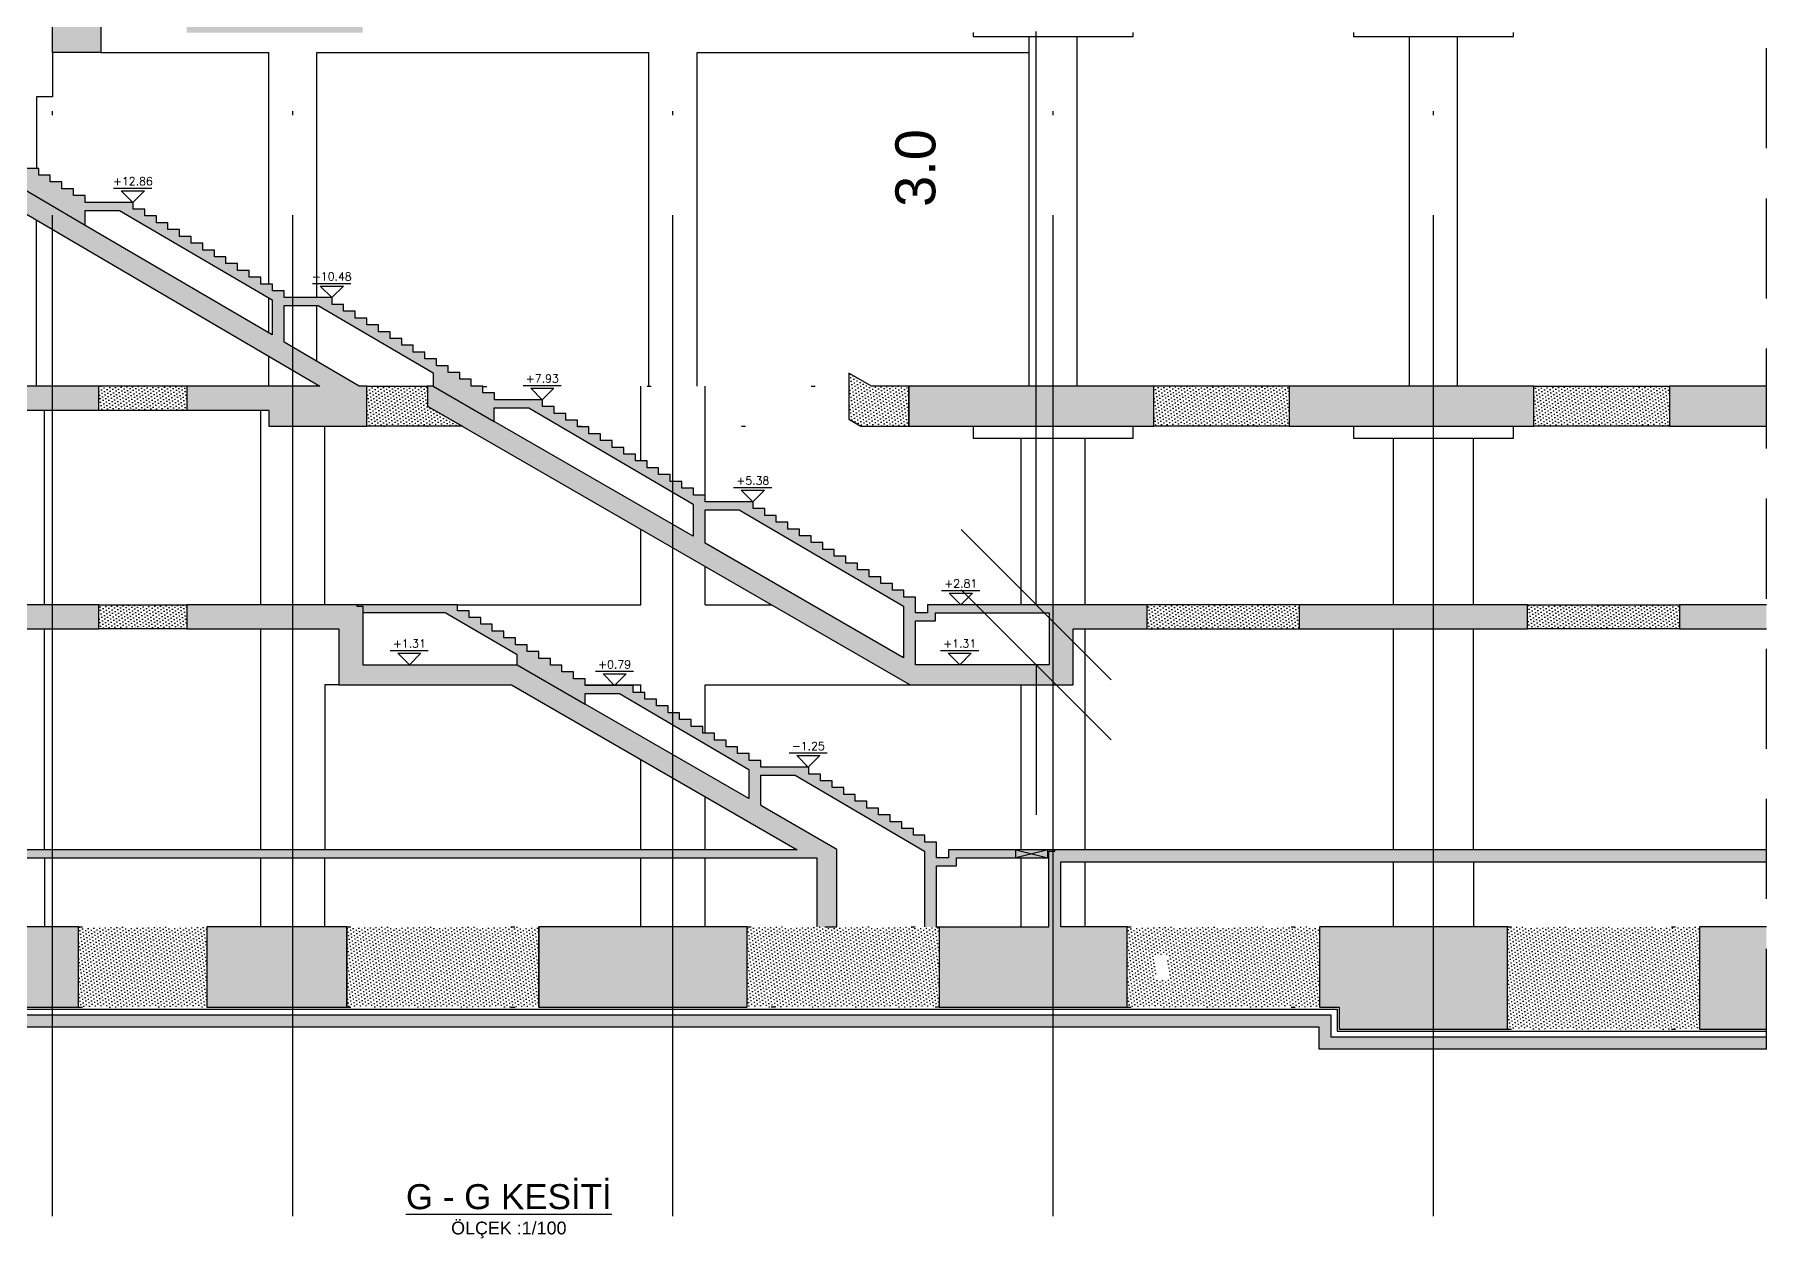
# Model space of a CAD drawing. Header units: inches. Extents: x 400392 to 401495, y 4543971 to 4544133.
# Drawn here: x 401230.18 to 401273.45, y 4543990.87 to 4544020.93 of the extents above; entities that cross this region are included whole.
import ezdxf
from ezdxf.enums import TextEntityAlignment as Align

# ---------------------------------------------------------------- set-up
doc = ezdxf.new("R2010")
doc.units = ezdxf.units.IN
doc.header["$MEASUREMENT"] = 0
for name, pattern in [('AKS', [3, 2.5, -0.25, 0, -0.25]), ('CIZGI', [0.4, 0.25, -0.15]), ('CONTINU', [0]), ('Dot', [4, 0, -4]), ('HIDDEN', [0.375, 0.25, -0.125])]:
    doc.linetypes.add(name, pattern=pattern)
for name, color, linetype in [('aks prota', 2, 'AKS'), ('görünüş prota', 4, 'Continuous'), ('kesik prota', 2, 'CIZGI'), ('kesit prota', 1, 'Continuous'), ('kesit tarama prota', 252, 'Continuous'), ('kot prota', 4, 'Continuous'), ('PRT-CST-rc_level', 6, 'Continuous'), ('PRT-CST-rc_levermark', 4, 'Continuous'), ('st_s_ölçü', 4, 'Continuous'), ('t35 prota', 3, 'Continuous'), ('temel prota', 6, 'Continuous'), ('tplan prota', 7, 'Continuous'), ('ölçü prota', 4, 'Continuous')]:
    doc.layers.add(name, color=color, linetype=linetype)
doc.styles.add('Arial', font='Arial.ttf')
doc.styles.add('OLCU', font='romanstw.shx')
doc.styles.get("Standard").update_dxf_attribs({"font": 'Arial.ttf'})
doc.dimstyles.new('1-100', dxfattribs={"dimscale": 0.5, "dimtxt": 2, "dimasz": 7.5, "dimexe": 3, "dimexo": 5, "dimgap": 5, "dimtad": 3, "dimdec": 1, "dimlfac": 2, "dimzin": 9, "dimdsep": 46, "dimtxsty": 'Standard', "dimblk": 'OBLIQUE', "dimcen": 0.09, "dimclrd": 3, "dimclre": 3, "dimclrt": 1, "dimadec": 3, "dimazin": 0, "dimtfac": 1, "dimtdec": 1, "dimtofl": 0, "dimtmove": 0, "dimatfit": 3, "dimfxl": 4, "dimtolj": 1, "dimtzin": 0, "dimarcsym": 0})
pattern_1 = [(36, (401115.44459, 4543690.453005), (-0.014547592, 0.087543451), [0, -0.079375])]
pattern_2 = [(36, (401094.84671, 4544155.38541), (-0.014547592, 0.08754345), [0, -0.079375])]

# ---------------------------------------------------------------- blocks, each defined once
blk = doc.blocks.new('KOTK5')
at = {"layer": 'PRT-CST-rc_levermark'}
blk.add_line((217, 160), (-213, 160), dxfattribs=at)
blk.add_lwpolyline([(130, 130), (-130, 130), (0, 0)], close=True, dxfattribs=at)
at = {"layer": 'PRT-CST-rc_level', "style": 'OLCU'}
blk.add_attdef('000.00', text='', height=90, dxfattribs=at).set_placement((0, 193), align=Align.CENTER)
blk = doc.blocks.new('_Oblique')
at = {"layer": 'st_s_ölçü', "lineweight": -2}
blk.add_line((-0.5, -0.5), (0.5, 0.5), dxfattribs=at)
blk = doc.blocks.new('*D24')
at = {"layer": 'Defpoints', "color": 0, "transparency": 16777216}
for p in [(401255.202, 4544006.695), (401255.524, 4544006.695), (401255.524, 4544005.195)]:
    blk.add_point(p, dxfattribs=at)
at = {"layer": 'temel prota', "color": 3, "lineweight": -2, "transparency": 16777216}
for p, q in [((401255.202, 4544006.695), (401255.202, 4544021.011)), ((401255.202, 4544006.695), (401253.702, 4544006.695)), ((401255.202, 4544005.195), (401253.702, 4544005.195)), ((401255.202, 4544005.195), (401255.202, 4544001.445))]:
    blk.add_line(p, q, dxfattribs=at)
at = {"layer": 'temel prota', "color": 3, "lineweight": -2, "transparency": 16777216, "xscale": 3.75, "yscale": 3.75, "zscale": 3.75}
for p, rotation in [((401255.202, 4544006.695), 270), ((401255.202, 4544005.195), 90)]:
    blk.add_blockref('_Oblique', p, dxfattribs=dict(at, rotation=rotation))
at = {"layer": 'temel prota', "color": 1, "transparency": 16777216, "insert": (401252.191, 4544017.603), "char_height": 1, "attachment_point": 5, "rotation": 90}
blk.add_mtext('\\A1;3.0', dxfattribs=at)

msp = doc.modelspace()

# ---------------------------------------------------------------- hatches: boundary and pattern name
at = {"layer": 'kesit tarama prota'}
h = msp.add_hatch(color=256, dxfattribs=at)
h.dxf.hatch_style = 1
h.paths.add_polyline_path([(401217.378, 4544011.555), (401231.778, 4544011.555), (401231.778, 4544012.155), (401216.878, 4544012.155), (401216.878, 4544020.985), (401221.411, 4544020.985), (401221.411, 4544019.385), (401224.968, 4544019.385), (401237.301, 4544012.155), (401233.978, 4544012.155), (401233.978, 4544011.555), (401236.028, 4544011.555), (401236.028, 4544011.153), (401238.476, 4544011.153), (401238.476, 4544012.155), (401238.29, 4544012.155), (401236.409, 4544013.257), (401236.409, 4544014.165), (401237.265, 4544014.165), (401240.132, 4544012.484), (401240.132, 4544012.154), (401239.996, 4544012.154), (401239.996, 4544011.655), (401252.052, 4544004.695), (401256.124, 4544004.695), (401256.124, 4544006.095), (401257.978, 4544006.095), (401257.978, 4544006.695), (401252.489, 4544006.695), (401252.489, 4544006.495), (401252.189, 4544006.495), (401252.189, 4544006.885), (401251.899, 4544006.885), (401251.899, 4544007.055), (401251.609, 4544007.055), (401251.609, 4544007.225), (401251.319, 4544007.225), (401251.319, 4544007.395), (401251.029, 4544007.395), (401251.029, 4544007.565), (401250.739, 4544007.565), (401250.739, 4544007.735), (401250.449, 4544007.735), (401250.449, 4544007.905), (401250.159, 4544007.905), (401250.159, 4544008.075), (401249.869, 4544008.075), (401249.869, 4544008.245), (401249.579, 4544008.245), (401249.579, 4544008.415), (401249.289, 4544008.415), (401249.289, 4544008.585), (401248.999, 4544008.585), (401248.999, 4544008.755), (401248.709, 4544008.755), (401248.709, 4544008.925), (401248.419, 4544008.925), (401248.419, 4544009.095), (401248.129, 4544009.095), (401248.129, 4544009.265), (401246.929, 4544009.265), (401246.929, 4544009.435), (401246.639, 4544009.435), (401246.639, 4544009.605), (401246.349, 4544009.605), (401246.349, 4544009.775), (401246.059, 4544009.775), (401246.059, 4544009.945), (401245.769, 4544009.945), (401245.769, 4544010.115), (401245.479, 4544010.115), (401245.479, 4544010.285), (401245.189, 4544010.285), (401245.189, 4544010.455), (401244.899, 4544010.455), (401244.899, 4544010.625), (401244.609, 4544010.625), (401244.609, 4544010.795), (401244.319, 4544010.795), (401244.319, 4544010.965), (401244.029, 4544010.965), (401244.029, 4544011.135), (401243.739, 4544011.135), (401243.739, 4544011.305), (401243.449, 4544011.305), (401243.449, 4544011.475), (401243.159, 4544011.475), (401243.159, 4544011.645), (401242.869, 4544011.645), (401242.869, 4544011.815), (401241.669, 4544011.815), (401241.669, 4544011.985), (401241.379, 4544011.985), (401241.379, 4544012.155), (401241.089, 4544012.155), (401241.089, 4544012.325), (401240.799, 4544012.325), (401240.799, 4544012.495), (401240.509, 4544012.495), (401240.509, 4544012.665), (401240.219, 4544012.665), (401240.219, 4544012.835), (401239.929, 4544012.835), (401239.929, 4544013.005), (401239.639, 4544013.005), (401239.639, 4544013.175), (401239.349, 4544013.175), (401239.349, 4544013.345), (401239.059, 4544013.345), (401239.059, 4544013.515), (401238.769, 4544013.515), (401238.769, 4544013.685), (401238.479, 4544013.685), (401238.479, 4544013.855), (401238.189, 4544013.855), (401238.189, 4544014.025), (401237.899, 4544014.025), (401237.899, 4544014.195), (401237.609, 4544014.195), (401237.609, 4544014.365), (401236.409, 4544014.365), (401236.409, 4544014.535), (401236.119, 4544014.535), (401236.119, 4544014.705), (401235.829, 4544014.705), (401235.829, 4544014.875), (401235.539, 4544014.875), (401235.539, 4544015.045), (401235.249, 4544015.045), (401235.249, 4544015.215), (401234.959, 4544015.215), (401234.959, 4544015.385), (401234.669, 4544015.385), (401234.669, 4544015.555), (401234.379, 4544015.555), (401234.379, 4544015.725), (401234.089, 4544015.725), (401234.089, 4544015.895), (401233.799, 4544015.895), (401233.799, 4544016.065), (401233.509, 4544016.065), (401233.509, 4544016.235), (401233.219, 4544016.235), (401233.219, 4544016.405), (401232.929, 4544016.405), (401232.929, 4544016.575), (401232.639, 4544016.575), (401232.639, 4544016.745), (401231.439, 4544016.745), (401231.439, 4544016.915), (401231.149, 4544016.915), (401231.149, 4544017.085), (401230.859, 4544017.085), (401230.859, 4544017.255), (401230.569, 4544017.255), (401230.569, 4544017.425), (401230.279, 4544017.425), (401230.279, 4544017.595), (401229.989, 4544017.595), (401229.989, 4544017.765), (401229.699, 4544017.765), (401229.699, 4544017.935), (401229.409, 4544017.935), (401229.409, 4544018.105), (401229.119, 4544018.105), (401229.119, 4544018.275), (401228.829, 4544018.275), (401228.829, 4544018.445), (401228.539, 4544018.445), (401228.539, 4544018.615), (401228.249, 4544018.615), (401228.249, 4544018.785), (401227.959, 4544018.785), (401227.959, 4544018.955), (401227.669, 4544018.955), (401227.669, 4544019.125), (401226.469, 4544019.125), (401226.469, 4544019.295), (401226.179, 4544019.295), (401226.179, 4544019.465), (401225.889, 4544019.465), (401225.889, 4544019.635), (401225.599, 4544019.635), (401225.599, 4544019.805), (401225.309, 4544019.805), (401225.309, 4544019.975), (401225.019, 4544019.975), (401225.019, 4544020.145), (401224.729, 4544020.145), (401224.729, 4544020.315), (401224.439, 4544020.315), (401224.439, 4544020.485), (401224.149, 4544020.485), (401224.149, 4544020.655), (401223.859, 4544020.655), (401223.859, 4544020.825), (401223.569, 4544020.825), (401223.569, 4544020.995), (401223.279, 4544020.995), (401223.279, 4544021.165), (401222.989, 4544021.165), (401222.989, 4544021.335), (401222.699, 4544021.335), (401222.699, 4544021.485), (401216.878, 4544021.485), (401216.878, 4544027.445), (401231.778, 4544027.445), (401231.778, 4544027.945), (401214.978, 4544027.945), (401214.978, 4544027.445), (401215.378, 4544027.445), (401215.378, 4543996.645), (401231.278, 4543996.645), (401231.278, 4543998.645), (401217.378, 4543998.645), (401217.378, 4544000.375), (401249.72, 4544000.375), (401249.72, 4543998.645), (401250.22, 4543998.645), (401250.22, 4544000.583), (401248.324, 4544001.677), (401248.324, 4544002.435), (401249.18, 4544002.435), (401252.414, 4544000.539), (401252.414, 4543998.645), (401252.714, 4543998.645), (401252.714, 4544000.175), (401253.209, 4544000.175), (401253.209, 4544000.375), (401255.52, 4544000.375), (401255.52, 4543998.645), (401252.778, 4543998.645), (401252.778, 4543996.645), (401257.478, 4543996.645), (401257.478, 4543998.645), (401255.82, 4543998.645), (401255.82, 4544000.275), (401273.447, 4544000.275), (401273.447, 4544000.575), (401253.009, 4544000.575), (401253.009, 4544000.375), (401252.714, 4544000.375), (401252.714, 4544000.765), (401252.424, 4544000.765), (401252.424, 4544000.935), (401252.134, 4544000.935), (401252.134, 4544001.105), (401251.844, 4544001.105), (401251.844, 4544001.275), (401251.554, 4544001.275), (401251.554, 4544001.445), (401251.264, 4544001.445), (401251.264, 4544001.615), (401250.974, 4544001.615), (401250.974, 4544001.785), (401250.684, 4544001.785), (401250.684, 4544001.955), (401250.394, 4544001.955), (401250.394, 4544002.125), (401250.104, 4544002.125), (401250.104, 4544002.295), (401249.814, 4544002.295), (401249.814, 4544002.465), (401249.524, 4544002.465), (401249.524, 4544002.635), (401248.324, 4544002.635), (401248.324, 4544002.805), (401248.034, 4544002.805), (401248.034, 4544002.975), (401247.744, 4544002.975), (401247.744, 4544003.145), (401247.454, 4544003.145), (401247.454, 4544003.315), (401247.164, 4544003.315), (401247.164, 4544003.485), (401246.874, 4544003.485), (401246.874, 4544003.655), (401246.584, 4544003.655), (401246.584, 4544003.825), (401246.294, 4544003.825), (401246.294, 4544003.995), (401246.004, 4544003.995), (401246.004, 4544004.165), (401245.714, 4544004.165), (401245.714, 4544004.335), (401245.424, 4544004.335), (401245.424, 4544004.505), (401245.134, 4544004.505), (401245.134, 4544004.675), (401243.934, 4544004.675), (401243.934, 4544004.845), (401243.644, 4544004.845), (401243.644, 4544005.015), (401243.354, 4544005.015), (401243.354, 4544005.185), (401243.064, 4544005.185), (401243.064, 4544005.355), (401242.774, 4544005.355), (401242.774, 4544005.525), (401242.484, 4544005.525), (401242.484, 4544005.695), (401242.194, 4544005.695), (401242.194, 4544005.865), (401241.904, 4544005.865), (401241.904, 4544006.035), (401241.614, 4544006.035), (401241.614, 4544006.205), (401241.324, 4544006.205), (401241.324, 4544006.375), (401241.034, 4544006.375), (401241.034, 4544006.545), (401240.744, 4544006.545), (401240.744, 4544006.695), (401233.978, 4544006.695), (401233.978, 4544006.095), (401237.778, 4544006.095), (401237.778, 4544004.695), (401242.097, 4544004.695), (401249.234, 4544000.575), (401217.378, 4544000.575), (401217.378, 4544006.095), (401231.778, 4544006.095), (401231.778, 4544006.695), (401217.378, 4544006.695)])
h.paths.add_polyline_path([(401221.911, 4544019.885), (401221.911, 4544021.285), (401222.389, 4544021.285), (401224.777, 4544019.885)], flags=16)
h.paths.add_polyline_path([(401231.439, 4544016.171), (401231.439, 4544016.545), (401232.295, 4544016.545), (401236.109, 4544014.309), (401236.109, 4544013.433)], flags=16)
h.paths.add_polyline_path([(401238.378, 4544006.495), (401240.434, 4544006.495), (401242.231, 4544005.441), (401242.231, 4544005.195), (401238.378, 4544005.195)], flags=16)
h.paths.add_polyline_path([(401241.659, 4544011.272), (401241.659, 4544011.615), (401242.525, 4544011.615), (401246.629, 4544009.209), (401246.629, 4544008.403)], flags=16)
h.paths.add_polyline_path([(401243.934, 4544004.475), (401244.79, 4544004.475), (401248.024, 4544002.579), (401248.024, 4544001.85), (401243.934, 4544004.212)], flags=16)
h.paths.add_polyline_path([(401246.929, 4544009.065), (401247.785, 4544009.065), (401251.889, 4544006.659), (401251.889, 4544005.366), (401246.929, 4544008.23)], flags=16)
h.paths.add_polyline_path([(401252.189, 4544006.295), (401252.689, 4544006.295), (401252.689, 4544006.495), (401255.524, 4544006.495), (401255.524, 4544005.195), (401252.189, 4544005.195)], flags=16)
h = msp.add_hatch(color=256, dxfattribs=at)
h.dxf.hatch_style = 1
h.paths.add_polyline_path([(401230.628, 4544021.485), (401231.828, 4544021.485), (401231.828, 4544020.485), (401230.628, 4544020.485)])
h.paths.add_polyline_path([(401238.378, 4544021.485), (401233.978, 4544021.485), (401233.978, 4544020.985), (401238.378, 4544020.985)])
h = msp.add_hatch(dxfattribs=at)
h.set_pattern_fill('DOTS', color=2, scale=0.05, angle=36)
h.set_pattern_definition([(36, (401105.93108, 4543690.453005), (-0.014547592, 0.087543451), [0, -0.079375])])
h.paths.add_polyline_path([(401252.024, 4544012.155), (401251.088, 4544012.155), (401250.521, 4544012.482), (401250.521, 4544012.155), (401250.521, 4544011.328), (401250.82, 4544011.155), (401252.024, 4544011.155)])
h = msp.add_hatch(dxfattribs=at)
h.set_pattern_fill('DOTS', color=2, scale=0.05, angle=36)
h.set_pattern_definition(pattern_1)
h.paths.add_polyline_path([(401233.978, 4544012.155), (401231.778, 4544012.155), (401231.778, 4544011.555), (401233.978, 4544011.555)])
h = msp.add_hatch(dxfattribs=at)
h.set_pattern_fill('DOTS', color=2, scale=0.05, angle=36)
h.set_pattern_definition([(36, (401122.14243, 4543690.453005), (-0.014547592, 0.087543451), [0, -0.079375])])
h.paths.add_polyline_path([(401239.996, 4544011.655), (401239.996, 4544012.153), (401238.476, 4544012.155), (401238.476, 4544011.153), (401240.865, 4544011.153)])
h = msp.add_hatch(color=256, dxfattribs=at)
h.dxf.hatch_style = 1
h.paths.add_polyline_path([(401258.14, 4544012.155), (401252.024, 4544012.155), (401252.024, 4544011.155), (401258.14, 4544011.155)])
h = msp.add_hatch(dxfattribs=at)
h.set_pattern_fill('DOTS', color=2, scale=0.05, angle=36)
h.set_pattern_definition(pattern_1)
h.paths.add_polyline_path([(401261.524, 4544012.155), (401258.14, 4544012.155), (401258.14, 4544011.155), (401261.524, 4544011.155)])
h = msp.add_hatch(color=256, dxfattribs=at)
h.dxf.hatch_style = 1
h.paths.add_polyline_path([(401267.64, 4544012.155), (401261.524, 4544012.155), (401261.524, 4544011.155), (401267.64, 4544011.155)])
h = msp.add_hatch(dxfattribs=at)
h.set_pattern_fill('DOTS', color=2, scale=0.05, angle=36)
h.set_pattern_definition(pattern_1)
h.paths.add_polyline_path([(401271.024, 4544012.155), (401267.64, 4544012.155), (401267.64, 4544011.155), (401271.024, 4544011.155)])
h = msp.add_hatch(color=256, dxfattribs=at)
h.dxf.hatch_style = 1
h.paths.add_polyline_path([(401273.447, 4544012.155), (401271.024, 4544012.155), (401271.024, 4544011.155), (401273.447, 4544011.155)])
h = msp.add_hatch(dxfattribs=at)
h.set_pattern_fill('DOTS', color=2, scale=0.05, angle=36)
h.set_pattern_definition(pattern_1)
h.paths.add_polyline_path([(401233.978, 4544006.695), (401231.778, 4544006.695), (401231.778, 4544006.095), (401233.978, 4544006.095)])
h = msp.add_hatch(dxfattribs=at)
h.set_pattern_fill('DOTS', color=2, scale=0.05, angle=36)
h.set_pattern_definition(pattern_1)
h.paths.add_polyline_path([(401261.778, 4544006.695), (401257.978, 4544006.695), (401257.978, 4544006.095), (401261.778, 4544006.095)])
h = msp.add_hatch(color=256, dxfattribs=at)
h.dxf.hatch_style = 1
h.paths.add_polyline_path([(401267.478, 4544006.695), (401261.778, 4544006.695), (401261.778, 4544006.095), (401267.478, 4544006.095)])
h = msp.add_hatch(dxfattribs=at)
h.set_pattern_fill('DOTS', color=2, scale=0.05, angle=36)
h.set_pattern_definition(pattern_1)
h.paths.add_polyline_path([(401271.278, 4544006.695), (401267.478, 4544006.695), (401267.478, 4544006.095), (401271.278, 4544006.095)])
h = msp.add_hatch(color=256, dxfattribs=at)
h.dxf.hatch_style = 1
h.paths.add_polyline_path([(401273.447, 4544006.695), (401271.278, 4544006.695), (401271.278, 4544006.095), (401273.447, 4544006.095)])
h = msp.add_hatch(dxfattribs=at)
h.set_pattern_fill('DOTS', color=2, scale=0.05, angle=36)
h.set_pattern_definition(pattern_2)
h.paths.add_polyline_path([(401234.478, 4543998.645), (401231.278, 4543998.645), (401231.278, 4543996.645), (401234.478, 4543996.645)])
h = msp.add_hatch(color=256, dxfattribs=at)
h.dxf.hatch_style = 1
h.paths.add_polyline_path([(401237.978, 4543998.645), (401234.478, 4543998.645), (401234.478, 4543996.645), (401237.978, 4543996.645)], flags=17)
h = msp.add_hatch(dxfattribs=at)
h.set_pattern_fill('DOTS', color=2, scale=0.05, angle=36)
h.set_pattern_definition(pattern_2)
h.paths.add_polyline_path([(401242.778, 4543998.645), (401237.978, 4543998.645), (401237.978, 4543996.645), (401242.778, 4543996.645)])
h = msp.add_hatch(color=256, dxfattribs=at)
h.dxf.hatch_style = 1
h.paths.add_polyline_path([(401247.978, 4543998.645), (401242.778, 4543998.645), (401242.778, 4543996.645), (401247.978, 4543996.645)])
h = msp.add_hatch(dxfattribs=at)
h.set_pattern_fill('DOTS', color=2, scale=0.05, angle=36)
h.set_pattern_definition(pattern_2)
h.paths.add_polyline_path([(401252.778, 4543998.645), (401247.978, 4543998.645), (401247.978, 4543996.645), (401252.778, 4543996.645)])
h = msp.add_hatch(dxfattribs=at)
h.set_pattern_fill('DOTS', color=2, scale=0.05, angle=36)
h.set_pattern_definition(pattern_2)
h.paths.add_polyline_path([(401262.278, 4543998.645), (401257.478, 4543998.645), (401257.478, 4543996.645), (401262.278, 4543996.645)])
h.paths.add_polyline_path([(401258.49, 4543997.338), (401258.49, 4543997.952), (401258.19, 4543997.952), (401258.19, 4543997.338)], flags=16)
h = msp.add_hatch(color=256, dxfattribs=at)
h.dxf.hatch_style = 1
h.paths.add_polyline_path([(401266.978, 4543998.645), (401262.278, 4543998.645), (401262.278, 4543996.645), (401262.77, 4543996.645), (401262.77, 4543996.095), (401266.978, 4543996.095)])
h = msp.add_hatch(dxfattribs=at)
h.set_pattern_fill('DOTS', color=2, scale=0.05, angle=36)
h.set_pattern_definition(pattern_2)
h.paths.add_polyline_path([(401271.778, 4543998.645), (401266.978, 4543998.645), (401266.978, 4543996.095), (401271.778, 4543996.095)])
h = msp.add_hatch(color=256, dxfattribs=at)
h.dxf.hatch_style = 1
h.paths.add_polyline_path([(401273.447, 4543998.645), (401271.778, 4543998.645), (401271.778, 4543996.095), (401273.447, 4543996.095)])
h = msp.add_hatch(dxfattribs=at)
h.set_pattern_fill('AR-CONC', color=253, scale=0.001)
h.set_pattern_definition([(50, (401094.84671, 4544155.38541), (0.18218467, -0.01593909), [0.01905, -0.20955]), (355, (401094.84671, 4544155.3854), (-0.03524342, 0.19105685), [0.01524, -0.16764058]), (100.451445, (401094.8619, 4544155.38408), (0.14694125, 0.17511775), [0.01619001, -0.17809024]), (46.1842, (401094.84671, 4544155.4362), (0.27107904, -0.04204233), [0.028575, -0.314325]), (96.63556, (401094.8693, 4544155.4327), (0.23740413, 0.24742612), [0.02428502, -0.2671356]), (351.18415, (401094.8467, 4544155.4362), (0.23740413, 0.24742612), [0.02285997, -0.25145973]), (21, (401094.87211, 4544155.42351), (0.15161439, -0.1022652), [0.01905, -0.20955]), (326, (401094.87211, 4544155.4235), (0.06180203, 0.18418797), [0.01524, -0.16764]), (71.451445, (401094.88475, 4544155.41499), (0.21341642, 0.08192277), [0.01619001, -0.17808994]), (37.5, (401094.846713, 4544155.38541), (0.003088603, 0.084555039), [0, -0.165608, 0, -0.17018, 0, -0.168275]), (7.5, (401094.84671, 4544155.38541), (0.066819663, 0.100180575), [0, -0.097028, 0, -0.161798, 0, -0.064135]), (327.5, (401094.79007, 4544155.38541), (0.135590595, -0.005728744), [0, -0.0635, 0, -0.19812, 0, -0.26289]), (317.5, (401094.76467, 4544155.38541), (0.14812918, 0.02542649), [0, -0.08255, 0, -0.131572, 0, -0.18669])])
h.paths.add_polyline_path([(401262.57, 4543996.445), (401214.578, 4543996.445), (401214.578, 4543996.145), (401262.27, 4543996.145), (401262.27, 4543995.595), (401273.447, 4543995.595), (401273.447, 4543995.895), (401262.57, 4543995.895)])

# ---------------------------------------------------------------- linework, layer by layer
at = {"layer": 'aks prota', "ltscale": 10}
for p, q in [((401230.628, 4543991.423), (401230.628, 4544041.346)), ((401236.628, 4543991.423), (401236.628, 4544041.346)), ((401246.128, 4543991.423), (401246.128, 4544041.346)), ((401255.628, 4543991.423), (401255.628, 4544041.346)), ((401265.128, 4543991.423), (401265.128, 4544041.346))]:
    msp.add_line(p, q, dxfattribs=at)
at = {"layer": 'görünüş prota'}
for p, q in [((401255.027, 4544012.155), (401255.027, 4544020.885)), ((401256.227, 4544012.155), (401256.227, 4544020.885)), ((401264.528, 4544012.155), (401264.528, 4544020.885)), ((401265.728, 4544012.155), (401265.728, 4544020.885)), ((401236.028, 4544014.705), (401236.028, 4544020.485)), ((401237.228, 4544014.365), (401237.228, 4544020.485)), ((401245.528, 4544012.154), (401245.528, 4544020.485)), ((401246.728, 4544012.154), (401246.728, 4544020.485)), ((401230.228, 4544012.155), (401230.228, 4544016.301)), ((401236.028, 4544013.481), (401236.028, 4544014.356)), ((401237.228, 4544012.777), (401237.228, 4544014.165)), ((401236.028, 4544012.155), (401236.028, 4544012.901)), ((401245.328, 4544010.285), (401245.328, 4544012.154)), ((401246.928, 4544009.435), (401246.928, 4544012.154)), ((401230.428, 4544006.695), (401230.428, 4544011.555)), ((401235.828, 4544006.695), (401235.827, 4544011.555)), ((401237.428, 4544006.695), (401237.427, 4544011.153)), ((401254.828, 4544006.695), (401254.828, 4544010.855)), ((401256.428, 4544006.695), (401256.428, 4544010.855)), ((401264.128, 4544006.695), (401264.128, 4544010.855)), ((401266.128, 4544006.695), (401266.128, 4544010.855)), ((401245.328, 4544006.695), (401245.328, 4544008.577)), ((401246.928, 4544006.695), (401246.928, 4544007.653)), ((401230.428, 4544000.575), (401230.428, 4544006.095)), ((401235.828, 4544000.575), (401235.828, 4544006.095)), ((401256.428, 4544000.575), (401256.428, 4544006.095)), ((401264.128, 4544000.575), (401264.128, 4544006.095)), ((401266.128, 4544000.575), (401266.128, 4544006.095)), ((401245.328, 4544004.505), (401245.328, 4544004.695)), ((401246.928, 4544003.485), (401246.928, 4544004.695)), ((401254.828, 4544000.575), (401254.828, 4544004.695)), ((401245.328, 4544000.575), (401245.328, 4544002.83)), ((401246.928, 4544000.575), (401246.928, 4544001.906)), ((401230.428, 4544000.375), (401230.428, 4543998.645)), ((401235.828, 4543998.645), (401235.828, 4544000.375)), ((401237.428, 4543998.645), (401237.428, 4544000.375)), ((401245.328, 4543998.645), (401245.328, 4544000.375)), ((401246.928, 4543998.645), (401246.928, 4544000.375)), ((401254.828, 4543998.645), (401254.828, 4544000.375)), ((401256.428, 4543998.645), (401256.428, 4544000.275)), ((401264.128, 4543998.645), (401264.128, 4544000.275)), ((401266.128, 4544000.275), (401266.128, 4543998.645))]:
    msp.add_line(p, q, dxfattribs=at)
for points in [[(401253.627, 4544020.985), (401253.627, 4544020.885), (401257.627, 4544020.885), (401257.627, 4544020.985)], [(401263.128, 4544020.985), (401263.128, 4544020.885), (401267.128, 4544020.885), (401267.128, 4544020.985)], [(401252.074, 4544012.155), (401251.088, 4544012.155), (401250.521, 4544012.482), (401250.521, 4544011.328), (401250.82, 4544011.155), (401252.024, 4544011.155), (401252.024, 4544012.155)], [(401233.978, 4544012.155), (401231.778, 4544012.155)], [(401238.476, 4544012.155), (401239.996, 4544012.153), (401239.996, 4544011.655), (401240.865, 4544011.153), (401238.476, 4544011.153)], [(401261.524, 4544012.155), (401258.14, 4544012.155)], [(401267.64, 4544012.155), (401271.024, 4544012.155)], [(401231.778, 4544011.555), (401233.978, 4544011.555)], [(401261.524, 4544011.155), (401258.14, 4544011.155)], [(401271.024, 4544011.155), (401267.64, 4544011.155)], [(401231.778, 4544006.695), (401233.978, 4544006.695)], [(401261.778, 4544006.695), (401257.978, 4544006.695)], [(401267.478, 4544006.695), (401271.278, 4544006.695)], [(401233.978, 4544006.095), (401231.778, 4544006.095)], [(401257.978, 4544006.095), (401261.778, 4544006.095)], [(401271.278, 4544006.095), (401267.478, 4544006.095)], [(401273.447, 4543995.895), (401262.57, 4543995.895), (401262.57, 4543996.445), (401214.578, 4543996.445)], [(401273.447, 4543995.595), (401262.27, 4543995.595), (401262.27, 4543996.145), (401214.578, 4543996.145)]]:
    msp.add_lwpolyline(points, dxfattribs=at)
at = {"layer": 'görünüş prota', "color": 4, "linetype": 'Dot'}
for points in [[(401241.379, 4544012.149), (401250.521, 4544012.154)], [(401243.739, 4544011.154), (401251.088, 4544011.155)], [(401231.278, 4543998.645), (401234.478, 4543998.645)], [(401237.978, 4543998.645), (401242.878, 4543998.645)], [(401247.978, 4543998.645), (401252.699, 4543998.645)], [(401257.478, 4543998.645), (401262.278, 4543998.645)], [(401266.978, 4543998.645), (401271.778, 4543998.645)], [(401231.278, 4543996.645), (401234.478, 4543996.645)], [(401237.978, 4543996.645), (401242.878, 4543996.645)], [(401252.778, 4543996.645), (401247.978, 4543996.645)], [(401257.478, 4543996.645), (401262.278, 4543996.645)], [(401266.978, 4543996.095), (401271.778, 4543996.095)]]:
    msp.add_lwpolyline(points, dxfattribs=at)
at = {"layer": 'kesik prota', "linetype": 'HIDDEN', "ltscale": 10}
msp.add_lwpolyline([(401273.447, 4543995.595), (401273.447, 4544035.245)], dxfattribs=at)
at = {"layer": 'kesik prota', "ltscale": 10}
for points in [[(401231.439, 4544016.171), (401225.103, 4544019.885), (401224.777, 4544019.885)], [(401240.132, 4544012.154), (401241.659, 4544011.272)], [(401238.231, 4544006.695), (401238.232, 4544006.655), (401238.378, 4544006.655), (401238.378, 4544006.495)], [(401242.231, 4544005.195), (401243.934, 4544004.212)], [(401254.696, 4544000.575), (401255.496, 4544000.375), (401255.496, 4544000.575), (401254.696, 4544000.375), (401254.696, 4544000.575)], [(401255.52, 4544000.375), (401255.52, 4544000.535), (401255.665, 4544000.535), (401255.665, 4544000.575)]]:
    msp.add_lwpolyline(points, dxfattribs=at)
at = {"layer": 'kesit prota'}
msp.add_line((401243.934, 4544004.212), (401243.934, 4544004.475), dxfattribs=at)
at = {"layer": 'kesit prota', "color": 1}
for p, q in [((401255.52, 4543998.645), (401255.52, 4544000.375)), ((401255.82, 4544000.275), (401273.447, 4544000.275)), ((401255.82, 4543998.645), (401255.82, 4544000.275)), ((401237.978, 4543998.645), (401237.978, 4543996.645)), ((401242.778, 4543996.645), (401242.778, 4543998.645)), ((401252.699, 4543998.645), (401255.52, 4543998.645))]:
    msp.add_line(p, q, dxfattribs=at)
at = {"layer": 'kesit prota'}
for points in [[(401230.628, 4544021.485), (401231.828, 4544021.485), (401231.828, 4544020.485), (401230.628, 4544020.485)], [(401231.439, 4544016.545), (401232.295, 4544016.545), (401236.109, 4544014.309), (401236.109, 4544013.433), (401231.439, 4544016.171)], [(401241.659, 4544011.615), (401242.525, 4544011.615), (401246.629, 4544009.209), (401246.629, 4544008.403), (401241.659, 4544011.272)]]:
    msp.add_lwpolyline(points, close=True, dxfattribs=at)
at = {"layer": 'kesit prota', "color": 1}
for points in [[(401216.878, 4544012.155), (401216.878, 4544020.985), (401221.411, 4544020.985), (401221.411, 4544019.385), (401224.968, 4544019.385), (401237.301, 4544012.155), (401233.978, 4544012.155), (401233.978, 4544011.555), (401236.028, 4544011.555), (401236.028, 4544011.153), (401238.476, 4544011.153)], [(401238.476, 4544011.153), (401238.476, 4544012.155), (401238.29, 4544012.155), (401236.409, 4544013.257), (401236.409, 4544014.165), (401237.265, 4544014.165), (401240.132, 4544012.484), (401240.132, 4544012.154), (401239.996, 4544012.154), (401239.996, 4544011.655), (401252.052, 4544004.695), (401256.124, 4544004.695), (401256.124, 4544006.095), (401257.978, 4544006.095), (401257.978, 4544006.695), (401252.489, 4544006.695), (401252.489, 4544006.495), (401252.189, 4544006.495), (401252.189, 4544006.885), (401251.899, 4544006.885), (401251.899, 4544007.055), (401251.609, 4544007.055), (401251.609, 4544007.225), (401251.319, 4544007.225), (401251.319, 4544007.395), (401251.029, 4544007.395), (401251.029, 4544007.565), (401250.739, 4544007.565), (401250.739, 4544007.735), (401250.449, 4544007.735), (401250.449, 4544007.905), (401250.159, 4544007.905), (401250.159, 4544008.075), (401249.869, 4544008.075), (401249.869, 4544008.245), (401249.579, 4544008.245), (401249.579, 4544008.415), (401249.289, 4544008.415), (401249.289, 4544008.585), (401248.999, 4544008.585), (401248.999, 4544008.755), (401248.709, 4544008.755), (401248.709, 4544008.925), (401248.419, 4544008.925), (401248.419, 4544009.095), (401248.129, 4544009.095), (401248.129, 4544009.265), (401246.929, 4544009.265), (401246.929, 4544009.435), (401246.639, 4544009.435), (401246.639, 4544009.605), (401246.349, 4544009.605), (401246.349, 4544009.775), (401246.059, 4544009.775), (401246.059, 4544009.945), (401245.769, 4544009.945), (401245.769, 4544010.115), (401245.479, 4544010.115), (401245.479, 4544010.285), (401245.189, 4544010.285), (401245.189, 4544010.455), (401244.899, 4544010.455), (401244.899, 4544010.625), (401244.609, 4544010.625), (401244.609, 4544010.795), (401244.319, 4544010.795), (401244.319, 4544010.965), (401244.029, 4544010.965), (401244.029, 4544011.135), (401243.739, 4544011.135), (401243.739, 4544011.305), (401243.449, 4544011.305), (401243.449, 4544011.475), (401243.159, 4544011.475), (401243.159, 4544011.645), (401242.869, 4544011.645), (401242.869, 4544011.815), (401241.669, 4544011.815), (401241.669, 4544011.985), (401241.379, 4544011.985), (401241.379, 4544012.155), (401241.089, 4544012.155), (401241.089, 4544012.325), (401240.799, 4544012.325), (401240.799, 4544012.495), (401240.509, 4544012.495), (401240.509, 4544012.665), (401240.219, 4544012.665), (401240.219, 4544012.835), (401239.929, 4544012.835), (401239.929, 4544013.005), (401239.639, 4544013.005), (401239.639, 4544013.175), (401239.349, 4544013.175), (401239.349, 4544013.345), (401239.059, 4544013.345), (401239.059, 4544013.515), (401238.769, 4544013.515), (401238.769, 4544013.685), (401238.479, 4544013.685), (401238.479, 4544013.855), (401238.189, 4544013.855), (401238.189, 4544014.025), (401237.899, 4544014.025), (401237.899, 4544014.195), (401237.609, 4544014.195), (401237.609, 4544014.365), (401236.409, 4544014.365), (401236.409, 4544014.535), (401236.119, 4544014.535), (401236.119, 4544014.705), (401235.829, 4544014.705), (401235.829, 4544014.875), (401235.539, 4544014.875), (401235.539, 4544015.045), (401235.249, 4544015.045), (401235.249, 4544015.215), (401234.959, 4544015.215), (401234.959, 4544015.385), (401234.669, 4544015.385), (401234.669, 4544015.555), (401234.379, 4544015.555), (401234.379, 4544015.725), (401234.089, 4544015.725), (401234.089, 4544015.895), (401233.799, 4544015.895), (401233.799, 4544016.065), (401233.509, 4544016.065), (401233.509, 4544016.235), (401233.219, 4544016.235), (401233.219, 4544016.405), (401232.929, 4544016.405), (401232.929, 4544016.575), (401232.639, 4544016.575), (401232.639, 4544016.745), (401231.439, 4544016.745), (401231.439, 4544016.915), (401231.149, 4544016.915), (401231.149, 4544017.085), (401230.859, 4544017.085), (401230.859, 4544017.255), (401230.569, 4544017.255), (401230.569, 4544017.425), (401230.279, 4544017.425), (401230.279, 4544017.595), (401229.989, 4544017.595)], [(401217.378, 4544006.695), (401217.378, 4544011.555), (401231.778, 4544011.555), (401231.778, 4544012.155), (401216.878, 4544012.155)], [(401273.447, 4544012.155), (401271.024, 4544012.155), (401271.024, 4544011.155), (401273.447, 4544011.155)], [(401273.447, 4544000.575), (401253.009, 4544000.575), (401253.009, 4544000.375), (401252.714, 4544000.375), (401252.714, 4544000.765), (401252.424, 4544000.765), (401252.424, 4544000.935), (401252.134, 4544000.935), (401252.134, 4544001.105), (401251.844, 4544001.105), (401251.844, 4544001.275), (401251.554, 4544001.275), (401251.554, 4544001.445), (401251.264, 4544001.445), (401251.264, 4544001.615), (401250.974, 4544001.615), (401250.974, 4544001.785), (401250.684, 4544001.785), (401250.684, 4544001.955), (401250.394, 4544001.955), (401250.394, 4544002.125), (401250.104, 4544002.125), (401250.104, 4544002.295), (401249.814, 4544002.295), (401249.814, 4544002.465), (401249.524, 4544002.465), (401249.524, 4544002.635), (401248.324, 4544002.635), (401248.324, 4544002.805), (401248.034, 4544002.805), (401248.034, 4544002.975), (401247.744, 4544002.975), (401247.744, 4544003.145), (401247.454, 4544003.145), (401247.454, 4544003.315), (401247.164, 4544003.315), (401247.164, 4544003.485), (401246.874, 4544003.485), (401246.874, 4544003.655), (401246.584, 4544003.655), (401246.584, 4544003.825), (401246.294, 4544003.825), (401246.294, 4544003.995), (401246.004, 4544003.995), (401246.004, 4544004.165), (401245.714, 4544004.165), (401245.714, 4544004.335), (401245.424, 4544004.335), (401245.424, 4544004.505), (401245.134, 4544004.505), (401245.134, 4544004.675), (401243.934, 4544004.675), (401243.934, 4544004.845), (401243.644, 4544004.845), (401243.644, 4544005.015), (401243.354, 4544005.015), (401243.354, 4544005.185), (401243.064, 4544005.185), (401243.064, 4544005.355), (401242.774, 4544005.355), (401242.774, 4544005.525), (401242.484, 4544005.525), (401242.484, 4544005.695), (401242.194, 4544005.695), (401242.194, 4544005.865), (401241.904, 4544005.865), (401241.904, 4544006.035), (401241.614, 4544006.035), (401241.614, 4544006.205), (401241.324, 4544006.205), (401241.324, 4544006.375), (401241.034, 4544006.375), (401241.034, 4544006.545), (401240.744, 4544006.545), (401240.744, 4544006.695), (401233.978, 4544006.695), (401233.978, 4544006.095), (401237.778, 4544006.095), (401237.778, 4544004.695), (401242.097, 4544004.695), (401249.234, 4544000.575), (401217.378, 4544000.575)], [(401217.378, 4544006.095), (401231.778, 4544006.095), (401231.778, 4544006.695), (401217.378, 4544006.695)], [(401273.447, 4544006.695), (401271.278, 4544006.695), (401271.278, 4544006.095), (401273.447, 4544006.095)], [(401243.934, 4544004.475), (401244.79, 4544004.475), (401248.024, 4544002.579), (401248.024, 4544001.85), (401243.934, 4544004.212)], [(401248.324, 4544001.686), (401248.324, 4544002.435)], [(401248.324, 4544002.435), (401249.18, 4544002.435), (401252.414, 4544000.539), (401252.414, 4543998.645)], [(401250.22, 4543998.645), (401250.22, 4544000.583), (401248.324, 4544001.677)], [(401217.378, 4544000.375), (401249.72, 4544000.375), (401249.72, 4543998.645)], [(401252.714, 4543998.645), (401252.714, 4544000.175), (401253.209, 4544000.175), (401253.209, 4544000.375), (401255.52, 4544000.375)], [(401215.378, 4543996.645), (401231.278, 4543996.645), (401231.278, 4543998.645), (401217.378, 4543998.645)], [(401237.978, 4543998.645), (401234.478, 4543998.645), (401234.478, 4543996.645), (401237.978, 4543996.645), (401237.978, 4543998.645)], [(401247.978, 4543998.645), (401242.778, 4543998.645), (401242.778, 4543996.645), (401247.978, 4543996.645), (401247.978, 4543998.645)], [(401252.699, 4543998.645), (401252.778, 4543998.645), (401252.778, 4543996.645), (401257.478, 4543996.645), (401257.478, 4543998.645), (401255.82, 4543998.645)], [(401262.77, 4543996.095), (401266.978, 4543996.095), (401266.978, 4543998.645), (401262.278, 4543998.645), (401262.278, 4543996.645), (401262.77, 4543996.645), (401262.77, 4543996.095)], [(401273.447, 4543998.645), (401271.778, 4543998.645), (401271.778, 4543996.095)], [(401271.778, 4543996.095), (401273.447, 4543996.095)]]:
    msp.add_lwpolyline(points, dxfattribs=at)
for points in [[(401252.024, 4544011.155), (401258.14, 4544011.155), (401258.14, 4544012.155), (401252.024, 4544012.155)], [(401261.524, 4544011.155), (401267.64, 4544011.155), (401267.64, 4544012.155), (401261.524, 4544012.155)], [(401261.778, 4544006.095), (401267.478, 4544006.095), (401267.478, 4544006.695), (401261.778, 4544006.695)], [(401242.231, 4544005.441), (401240.434, 4544006.495), (401238.378, 4544006.495), (401238.378, 4544005.195), (401242.231, 4544005.195)], [(401252.689, 4544006.495), (401255.524, 4544006.495), (401255.524, 4544005.195), (401252.189, 4544005.195), (401252.189, 4544006.295), (401252.689, 4544006.295)]]:
    msp.add_lwpolyline(points, close=True, dxfattribs=at)
at = {"layer": 'kesit prota'}
msp.add_lwpolyline([(401251.889, 4544005.366), (401246.929, 4544008.23), (401246.929, 4544009.065), (401247.785, 4544009.065), (401251.889, 4544006.659), (401251.889, 4544005.366)], dxfattribs=at)
at = {"layer": 'kesit tarama prota'}
msp.add_lwpolyline([(401273.447, 4544000.275), (401273.447, 4544000.575)], dxfattribs=at)
at = {"layer": 'ölçü prota'}
for points in [[(401230.628, 4544020.485), (401230.628, 4544019.385), (401230.228, 4544019.385), (401230.228, 4544017.595)], [(401231.828, 4544020.485), (401236.028, 4544020.485)], [(401237.228, 4544020.485), (401245.528, 4544020.485)], [(401246.728, 4544020.485), (401255.027, 4544020.485)], [(401253.628, 4544011.155), (401253.628, 4544010.855), (401257.628, 4544010.855), (401257.628, 4544011.155)], [(401263.128, 4544011.155), (401263.128, 4544010.855), (401267.128, 4544010.855), (401267.128, 4544011.155)], [(401240.744, 4544006.695), (401245.328, 4544006.695)], [(401246.928, 4544006.695), (401248.587, 4544006.695)], [(401237.778, 4544004.695), (401237.428, 4544004.695), (401237.428, 4544000.575)], [(401243.934, 4544004.695), (401245.328, 4544004.695)], [(401246.928, 4544004.695), (401252.052, 4544004.695)], [(401249.92, 4543998.645), (401250.22, 4543998.645)], [(401214.578, 4543996.595), (401262.72, 4543996.595), (401262.72, 4543996.045), (401273.447, 4543996.045)]]:
    msp.add_lwpolyline(points, dxfattribs=at)

# ---------------------------------------------------------------- block references
at = {"layer": 'kot prota', "linetype": 'CONTINU', "ltscale": 0.1}
ref = msp.add_blockref('KOTK5', (401232.633, 4544016.745), dxfattribs=dict(at, xscale=-0.002222222222222222, yscale=0.002222222222222222, zscale=0.002222222222222222))
ref.add_attrib('000.00', '+12.86', dxfattribs={"layer": 'PRT-CST-rc_level', "height": 0.2, "style": 'OLCU'}).set_placement((401232.633, 4544017.174), align=Align.CENTER)
ref = msp.add_blockref('KOTK5', (401237.603, 4544014.365), dxfattribs=dict(at, xscale=-0.002222222222222222, yscale=0.002222222222222222, zscale=0.002222222222222222))
ref.add_attrib('000.00', '+10.48', dxfattribs={"layer": 'PRT-CST-rc_level', "height": 0.2, "style": 'OLCU'}).set_placement((401237.603, 4544014.794), align=Align.CENTER)
ref = msp.add_blockref('KOTK5', (401242.863, 4544011.815), dxfattribs=dict(at, xscale=-0.002222222222222222, yscale=0.002222222222222222, zscale=0.002222222222222222))
ref.add_attrib('000.00', '+7.93', dxfattribs={"layer": 'PRT-CST-rc_level', "height": 0.2, "style": 'OLCU'}).set_placement((401242.863, 4544012.244), align=Align.CENTER)
ref = msp.add_blockref('KOTK5', (401248.123, 4544009.265), dxfattribs=dict(at, xscale=-0.002222222222222222, yscale=0.002222222222222222, zscale=0.002222222222222222))
ref.add_attrib('000.00', '+5.38', dxfattribs={"layer": 'PRT-CST-rc_level', "height": 0.2, "style": 'OLCU'}).set_placement((401248.123, 4544009.694), align=Align.CENTER)
ref = msp.add_blockref('KOTK5', (401253.319, 4544006.695), dxfattribs=dict(at, xscale=-0.002222222222222222, yscale=0.002222222222222222, zscale=0.002222222222222222))
ref.add_attrib('000.00', '+2.81', dxfattribs={"layer": 'PRT-CST-rc_level', "height": 0.2, "style": 'OLCU'}).set_placement((401253.319, 4544007.124), align=Align.CENTER)
ref = msp.add_blockref('KOTK5', (401239.541, 4544005.195), dxfattribs=dict(at, xscale=-0.002222222222222222, yscale=0.002222222222222222, zscale=0.002222222222222222))
ref.add_attrib('000.00', '+1.31', dxfattribs={"layer": 'PRT-CST-rc_level', "height": 0.2, "style": 'OLCU'}).set_placement((401239.541, 4544005.624), align=Align.CENTER)
ref = msp.add_blockref('KOTK5', (401253.293, 4544005.195), dxfattribs=dict(at, xscale=-0.002222222222222222, yscale=0.002222222222222222, zscale=0.002222222222222222))
ref.add_attrib('000.00', '+1.31', dxfattribs={"layer": 'PRT-CST-rc_level', "height": 0.2, "style": 'OLCU'}).set_placement((401253.293, 4544005.624), align=Align.CENTER)
ref = msp.add_blockref('KOTK5', (401244.67, 4544004.675), dxfattribs=dict(at, xscale=-0.002222222222222222, yscale=0.002222222222222222, zscale=0.002222222222222222))
ref.add_attrib('000.00', '+0.79', dxfattribs={"layer": 'PRT-CST-rc_level', "height": 0.2, "style": 'OLCU'}).set_placement((401244.67, 4544005.104), align=Align.CENTER)
ref = msp.add_blockref('KOTK5', (401249.509, 4544002.635), dxfattribs=dict(at, xscale=-0.002222222222222222, yscale=0.002222222222222222, zscale=0.002222222222222222))
ref.add_attrib('000.00', '-1.25', dxfattribs={"layer": 'PRT-CST-rc_level', "height": 0.2, "style": 'OLCU'}).set_placement((401249.509, 4544003.064), align=Align.CENTER)

# ---------------------------------------------------------------- texts
at = {"layer": 't35 prota', "style": 'Arial'}
msp.add_text('ÖLÇEK :1/100', height=0.32, rotation=0.0118, dxfattribs=at).set_placement((401242.026, 4543991.11), align=Align.MIDDLE)
at = {"layer": 'tplan prota', "style": 'Arial'}
msp.add_text('%%UG - G KESİTİ', height=0.625, rotation=0.0118, dxfattribs=at).set_placement((401242.026, 4543991.985), align=Align.MIDDLE)

# ---------------------------------------------------------------- dimensions: what is measured, and where the dimension line sits
at = {"layer": 'temel prota'}
dim = msp.add_linear_dim(base=(401255.202, 4544006.695), p1=(401255.524, 4544005.195), p2=(401255.524, 4544006.695), angle=90, dimstyle='1-100', override={"dimzin": 0, "dimfxl": 0.35, "dimfxlon": 1}, dxfattribs=at)
dim.commit()
dim.dimension.update_dxf_attribs({"geometry": '*D24', "text_midpoint": (401252.191, 4544017.603)})

doc.saveas('drawing.dxf')
